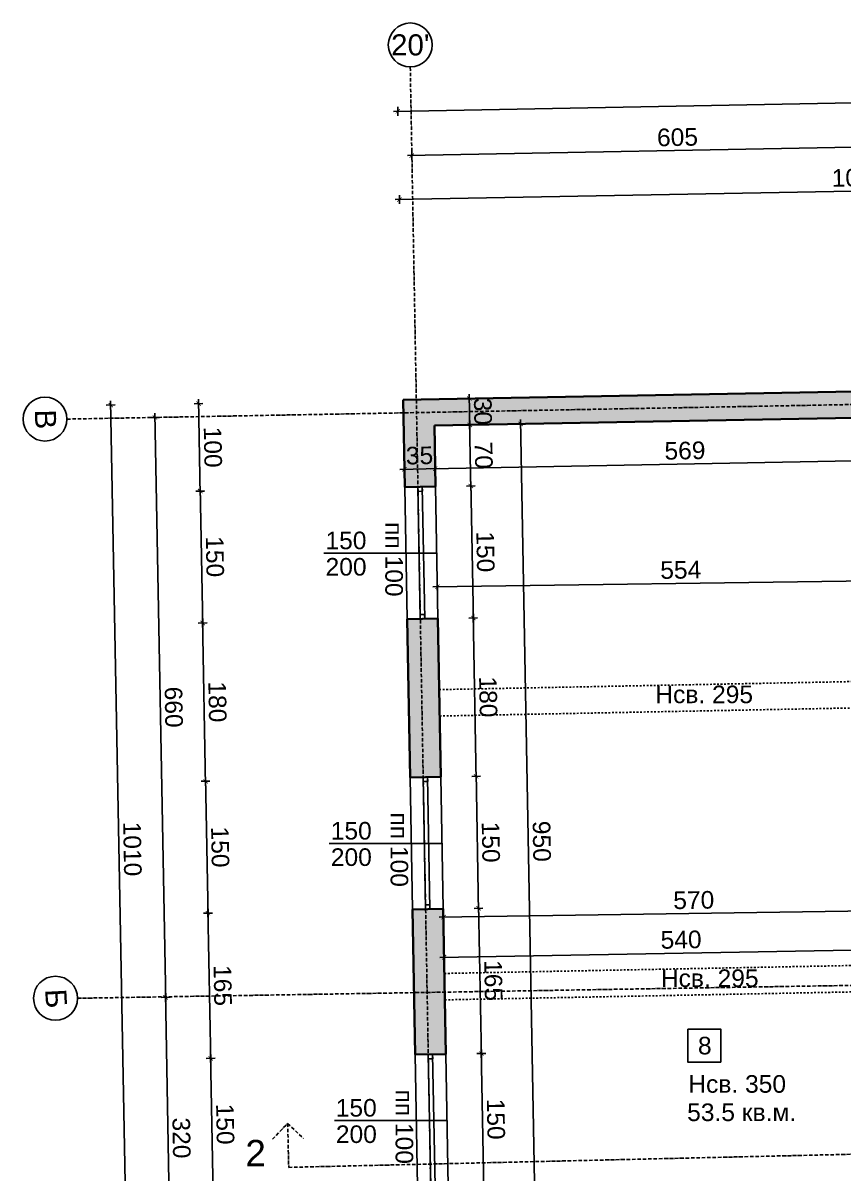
# Model space of a CAD drawing. Header units: inches. Extents: x -72385 to 39588, y -6525 to 66685.
# Drawn here: x -35133 to -34200, y 12952 to 14260 of the extents above; entities that cross this region are included whole.
import ezdxf

# ---------------------------------------------------------------- set-up
doc = ezdxf.new("R2010")
doc.units = ezdxf.units.IN
doc.header["$MEASUREMENT"] = 0
doc.linetypes.add('DashDot', pattern=[0.6, 0.4, -0.1, 0, -0.1])
doc.linetypes.add('Hidden', pattern=[0.4, 0.2, -0.2])
for name, color, linetype, lineweight in [('Изгледни линии', 253, 'Continuous', 25), ('Линия на разрез', 252, 'DashDot', 25), ('Надписи Hсв', 252, 'Continuous', 25), ('Надписи коти външни', 252, 'Continuous', 25), ('Надписи коти вътрешни', 252, 'Continuous', 25), ('Надписи номера на пом.', 252, 'Continuous', 25), ('Надписи Оси', 252, 'Continuous', 25), ('Надписи площ', 252, 'Continuous', 25), ('Надписи прозорци', 252, 'Continuous', 25), ('Оси', 252, 'DashDot', 25), ('Прозорци', 251, 'Continuous', 25), ('Пунктир', 253, 'Hidden', 25), ('Разрезни линии', 7, 'Continuous', 35), ('Щрих стени', 254, 'Continuous', 25)]:
    doc.layers.add(name, color=color, linetype=linetype, lineweight=lineweight)
doc.styles.add('Arial Regular', font='arial.ttf')
doc.styles.get("Standard").update_dxf_attribs({"font": 'arial.ttf'})
doc.dimstyles.new('Annotative', dxfattribs={"dimscale": 0, "dimtxt": 20, "dimasz": 5, "dimexe": 5, "dimexo": 5, "dimgap": 5, "dimtad": 1, "dimdec": 0, "dimzin": 0, "dimdsep": 46, "dimtxsty": 'Standard', "dimblk": 'ARCHTICK', "dimcen": 5, "dimdle": 5, "dimadec": 0, "dimazin": 0, "dimtfac": 1, "dimtdec": 0, "dimtofl": 0, "dimtmove": 0, "dimatfit": 3, "dimldrblk": 'ARCHTICK', "dimfxl": 5, "dimfxlon": 1, "dimtolj": 1, "dimtzin": 0, "dimarcsym": 1})

# ---------------------------------------------------------------- blocks, each defined once
blk = doc.blocks.new('_ArchTick')
at = {"color": 0, "linetype": 'ByBlock', "const_width": 0.15}
blk.add_lwpolyline([(-0.5, -0.5), (0.5, 0.5)], dxfattribs=at)
blk = doc.blocks.new('*D3789')
at = {"layer": 'Defpoints', "color": 0, "ltscale": 50, "transparency": 16777216}
for p in [(-34654.3, 13198.3), (-34653.5, 13148.8), (-34114, 13158.3)]:
    blk.add_point(p, dxfattribs=at)
at = {"layer": 'Надписи коти вътрешни', "color": 0, "lineweight": -2, "ltscale": 50, "transparency": 16777216}
for p, q in [((-34114.8, 13202.9), (-34115, 13212.9)), ((-34109.9, 13208), (-34659.3, 13198.2)), ((-34654.3, 13193.3), (-34654.4, 13203.3))]:
    blk.add_line(p, q, dxfattribs=at)
at = {"layer": 'Надписи коти вътрешни', "color": 0, "lineweight": -2, "ltscale": 50, "transparency": 16777216, "xscale": 5, "yscale": 5, "zscale": 5}
for p, rotation in [((-34654.3, 13198.3), 181.016809283673), ((-34114.9, 13207.9), 1.016809283672977)]:
    blk.add_blockref('_ArchTick', p, dxfattribs=dict(at, rotation=rotation))
at = {"layer": 'Надписи коти вътрешни', "color": 0, "ltscale": 50, "transparency": 16777216, "insert": (-34384.9, 13218.3), "char_height": 20, "attachment_point": 5, "rotation": 1.0168}
blk.add_mtext('\\A1;540', dxfattribs=at)
blk = doc.blocks.new('*D3792')
at = {"layer": 'Defpoints', "color": 0, "ltscale": 50, "transparency": 16777216}
for p in [(-34652.4, 13088.4), (-34612, 13089.1), (-34649.6, 12938.4)]:
    blk.add_point(p, dxfattribs=at)
at = {"layer": 'Надписи коти вътрешни', "color": 0, "lineweight": -2, "ltscale": 50, "transparency": 16777216}
for p, q in [((-34617, 13089), (-34607, 13089.2)), ((-34609.2, 12934.1), (-34612.1, 13094.1)), ((-34614.3, 12939), (-34604.3, 12939.2))]:
    blk.add_line(p, q, dxfattribs=at)
at = {"layer": 'Надписи коти вътрешни', "color": 0, "lineweight": -2, "ltscale": 50, "transparency": 16777216, "xscale": 5, "yscale": 5, "zscale": 5}
for p, rotation in [((-34612, 13089.1), 91.04383201255675), ((-34609.3, 12939.1), 271.0438320125568)]:
    blk.add_blockref('_ArchTick', p, dxfattribs=dict(at, rotation=rotation))
at = {"layer": 'Надписи коти вътрешни', "color": 0, "ltscale": 50, "transparency": 16777216, "insert": (-34595.5, 13014.4), "char_height": 20, "attachment_point": 5, "rotation": 271.0438}
blk.add_mtext('\\A1;150', dxfattribs=at)
blk = doc.blocks.new('*D3793')
at = {"layer": 'Defpoints', "color": 0, "ltscale": 50, "transparency": 16777216}
for p in [(-34655.5, 13253.3), (-34615.2, 13254.1), (-34652.4, 13088.4)]:
    blk.add_point(p, dxfattribs=at)
at = {"layer": 'Надписи коти вътрешни', "color": 0, "lineweight": -2, "ltscale": 50, "transparency": 16777216}
for p, q in [((-34620.2, 13254), (-34610.2, 13254.2)), ((-34612, 13084.1), (-34615.3, 13259.1)), ((-34617, 13089), (-34607, 13089.2))]:
    blk.add_line(p, q, dxfattribs=at)
at = {"layer": 'Надписи коти вътрешни', "color": 0, "lineweight": -2, "ltscale": 50, "transparency": 16777216, "xscale": 5, "yscale": 5, "zscale": 5}
for p, rotation in [((-34615.2, 13254.1), 91.09016061728205), ((-34612, 13089.1), 271.0901606172821)]:
    blk.add_blockref('_ArchTick', p, dxfattribs=dict(at, rotation=rotation))
at = {"layer": 'Надписи коти вътрешни', "color": 0, "ltscale": 50, "transparency": 16777216, "insert": (-34598.4, 13171.9), "char_height": 20, "attachment_point": 5, "rotation": 271.0902}
blk.add_mtext('\\A1;165', dxfattribs=at)
blk = doc.blocks.new('*D3909')
at = {"layer": 'Defpoints', "color": 0, "ltscale": 50, "transparency": 16777216}
for p in [(-34085.5, 13252.3), (-34084.6, 13188.5), (-34654, 13180)]:
    blk.add_point(p, dxfattribs=at)
at = {"layer": 'Надписи коти вътрешни', "color": 0, "lineweight": -2, "ltscale": 50, "transparency": 16777216}
for p, q in [((-34660, 13243.8), (-34080.5, 13252.4)), ((-34085.5, 13247.3), (-34085.6, 13257.3)), ((-34654.9, 13238.9), (-34655.1, 13248.9))]:
    blk.add_line(p, q, dxfattribs=at)
at = {"layer": 'Надписи коти вътрешни', "color": 0, "lineweight": -2, "ltscale": 50, "transparency": 16777216, "xscale": 5, "yscale": 5, "zscale": 5}
for p, rotation in [((-34085.5, 13252.3), 0.8498932125514516), ((-34655, 13243.9), 180.8498932125515)]:
    blk.add_blockref('_ArchTick', p, dxfattribs=dict(at, rotation=rotation))
at = {"layer": 'Надписи коти вътрешни', "color": 0, "ltscale": 50, "transparency": 16777216, "insert": (-34370.5, 13263.3), "char_height": 20, "attachment_point": 5, "rotation": 0.8499}
blk.add_mtext('\\A1;570', dxfattribs=at)
blk = doc.blocks.new('*D3910')
at = {"layer": 'Defpoints', "color": 0, "ltscale": 50, "transparency": 16777216}
for p in [(-34658.1, 13403.3), (-34617.9, 13404), (-34655.4, 13253.3)]:
    blk.add_point(p, dxfattribs=at)
at = {"layer": 'Надписи коти вътрешни', "color": 0, "lineweight": -2, "ltscale": 50, "transparency": 16777216}
for p, q in [((-34615.1, 13249.1), (-34618, 13409)), ((-34622.9, 13404), (-34612.9, 13404.1)), ((-34620.2, 13254), (-34610.2, 13254.2))]:
    blk.add_line(p, q, dxfattribs=at)
at = {"layer": 'Надписи коти вътрешни', "color": 0, "lineweight": -2, "ltscale": 50, "transparency": 16777216, "xscale": 5, "yscale": 5, "zscale": 5}
for p, rotation in [((-34617.9, 13404), 91.04383201255675), ((-34615.2, 13254.1), 271.0438320125568)]:
    blk.add_blockref('_ArchTick', p, dxfattribs=dict(at, rotation=rotation))
at = {"layer": 'Надписи коти вътрешни', "color": 0, "ltscale": 50, "transparency": 16777216, "insert": (-34601.3, 13329.3), "char_height": 20, "attachment_point": 5, "rotation": 271.0438}
blk.add_mtext('\\A1;150', dxfattribs=at)
blk = doc.blocks.new('*D3911')
at = {"layer": 'Defpoints', "color": 0, "ltscale": 50, "transparency": 16777216}
for p in [(-34661.4, 13583.3), (-34621.2, 13584), (-34658.1, 13403.3)]:
    blk.add_point(p, dxfattribs=at)
at = {"layer": 'Надписи коти вътрешни', "color": 0, "lineweight": -2, "ltscale": 50, "transparency": 16777216}
for p, q in [((-34626.2, 13583.9), (-34616.2, 13584.1)), ((-34617.8, 13399.1), (-34621.3, 13589)), ((-34622.9, 13404), (-34612.9, 13404.1))]:
    blk.add_line(p, q, dxfattribs=at)
at = {"layer": 'Надписи коти вътрешни', "color": 0, "lineweight": -2, "ltscale": 50, "transparency": 16777216, "xscale": 5, "yscale": 5, "zscale": 5}
for p, rotation in [((-34621.2, 13584), 91.043831995327), ((-34617.9, 13404), 271.043831995327)]:
    blk.add_blockref('_ArchTick', p, dxfattribs=dict(at, rotation=rotation))
at = {"layer": 'Надписи коти вътрешни', "color": 0, "ltscale": 50, "transparency": 16777216, "insert": (-34604.3, 13494.3), "char_height": 20, "attachment_point": 5, "rotation": 271.0438}
blk.add_mtext('\\A1;180', dxfattribs=at)
blk = doc.blocks.new('*D3912')
at = {"layer": 'Defpoints', "color": 0, "ltscale": 50, "transparency": 16777216}
for p in [(-34664.1, 13733.3), (-34623.9, 13734), (-34661.4, 13583.3)]:
    blk.add_point(p, dxfattribs=at)
at = {"layer": 'Надписи коти вътрешни', "color": 0, "lineweight": -2, "ltscale": 50, "transparency": 16777216}
for p, q in [((-34621.1, 13579), (-34624, 13739)), ((-34628.9, 13733.9), (-34618.9, 13734.1)), ((-34626.2, 13583.9), (-34616.2, 13584.1))]:
    blk.add_line(p, q, dxfattribs=at)
at = {"layer": 'Надписи коти вътрешни', "color": 0, "lineweight": -2, "ltscale": 50, "transparency": 16777216, "xscale": 5, "yscale": 5, "zscale": 5}
for p, rotation in [((-34623.9, 13734), 91.04383201255675), ((-34621.2, 13584), 271.0438320125568)]:
    blk.add_blockref('_ArchTick', p, dxfattribs=dict(at, rotation=rotation))
at = {"layer": 'Надписи коти вътрешни', "color": 0, "ltscale": 50, "transparency": 16777216, "insert": (-34607.4, 13659.3), "char_height": 20, "attachment_point": 5, "rotation": 271.0438}
blk.add_mtext('\\A1;150', dxfattribs=at)
blk = doc.blocks.new('*D3913')
at = {"layer": 'Defpoints', "color": 0, "ltscale": 50, "transparency": 16777216}
for p in [(-34665.4, 13802.8), (-34625.2, 13803.5), (-34664.1, 13733.3)]:
    blk.add_point(p, dxfattribs=at)
at = {"layer": 'Надписи коти вътрешни', "color": 0, "lineweight": -2, "ltscale": 50, "transparency": 16777216}
for p, q in [((-34630.2, 13803.4), (-34620.2, 13803.6)), ((-34623.8, 13729), (-34625.3, 13808.5)), ((-34628.9, 13733.9), (-34618.9, 13734.1))]:
    blk.add_line(p, q, dxfattribs=at)
at = {"layer": 'Надписи коти вътрешни', "color": 0, "lineweight": -2, "ltscale": 50, "transparency": 16777216, "xscale": 5, "yscale": 5, "zscale": 5}
for p, rotation in [((-34625.2, 13803.5), 91.04383199533098), ((-34623.9, 13734), 271.043831995331)]:
    blk.add_blockref('_ArchTick', p, dxfattribs=dict(at, rotation=rotation))
at = {"layer": 'Надписи коти вътрешни', "color": 0, "ltscale": 50, "transparency": 16777216, "insert": (-34609.4, 13769), "char_height": 20, "attachment_point": 5, "rotation": 271.0438}
blk.add_mtext('\\A1;70', dxfattribs=at)
blk = doc.blocks.new('*D3918')
at = {"layer": 'Defpoints', "color": 0, "ltscale": 50, "transparency": 16777216}
for p in [(-34662, 13619.5), (-34661.9, 13610.3), (-34108, 13618.1)]:
    blk.add_point(p, dxfattribs=at)
at = {"layer": 'Надписи коти вътрешни', "color": 0, "lineweight": -2, "ltscale": 50, "transparency": 16777216}
for p, q in [((-34108.1, 13623.1), (-34108.2, 13632.3)), ((-34103.1, 13627.3), (-34667, 13619.5)), ((-34661.9, 13615.3), (-34662.1, 13624.5))]:
    blk.add_line(p, q, dxfattribs=at)
at = {"layer": 'Надписи коти вътрешни', "color": 0, "lineweight": -2, "ltscale": 50, "transparency": 16777216, "xscale": 5, "yscale": 5, "zscale": 5}
for p, rotation in [((-34662, 13619.5), 180.7985284560762), ((-34108.1, 13627.3), 0.7985284560762107)]:
    blk.add_blockref('_ArchTick', p, dxfattribs=dict(at, rotation=rotation))
at = {"layer": 'Надписи коти вътрешни', "color": 0, "ltscale": 50, "transparency": 16777216, "insert": (-34385.3, 13638.6), "char_height": 20, "attachment_point": 5, "rotation": 0.7985}
blk.add_mtext('\\A1;554', dxfattribs=at)
blk = doc.blocks.new('*D3919')
at = {"layer": 'Defpoints', "color": 0, "ltscale": 50, "transparency": 16777216}
for p in [(-34665.6, 13802.8), (-34567.4, 13804.6), (-34648.1, 12853.4)]:
    blk.add_point(p, dxfattribs=at)
at = {"layer": 'Надписи коти вътрешни', "color": 0, "lineweight": -2, "ltscale": 50, "transparency": 16777216}
for p, q in [((-34572.4, 13804.5), (-34562.4, 13804.7)), ((-34549.8, 12850.2), (-34567.5, 13809.6)), ((-34554.9, 12855.1), (-34544.9, 12855.3))]:
    blk.add_line(p, q, dxfattribs=at)
at = {"layer": 'Надписи коти вътрешни', "color": 0, "lineweight": -2, "ltscale": 50, "transparency": 16777216, "xscale": 5, "yscale": 5, "zscale": 5}
for p, rotation in [((-34567.4, 13804.6), 91.05595678631344), ((-34549.9, 12855.2), 271.0559567863135)]:
    blk.add_blockref('_ArchTick', p, dxfattribs=dict(at, rotation=rotation))
at = {"layer": 'Надписи коти вътрешни', "color": 0, "ltscale": 50, "transparency": 16777216, "insert": (-34543.4, 13330.2), "char_height": 20, "attachment_point": 5, "rotation": 271.056}
blk.add_mtext('\\A1;950', dxfattribs=at)
blk = doc.blocks.new('*D7610')
at = {"layer": 'Defpoints', "color": 0, "ltscale": 50, "transparency": 16777216}
for p in [(-34665.4, 13802.8), (-34096.8, 13813.3), (-34095.9, 13764.2)]:
    blk.add_point(p, dxfattribs=at)
at = {"layer": 'Надписи коти вътрешни', "color": 0, "lineweight": -2, "ltscale": 50, "transparency": 16777216}
for p, q in [((-34669.5, 13753.6), (-34090.9, 13764.3)), ((-34096, 13769.2), (-34095.8, 13759.2)), ((-34664.6, 13758.7), (-34664.4, 13748.7))]:
    blk.add_line(p, q, dxfattribs=at)
at = {"layer": 'Надписи коти вътрешни', "color": 0, "lineweight": -2, "ltscale": 50, "transparency": 16777216, "xscale": 5, "yscale": 5, "zscale": 5}
for p, rotation in [((-34095.9, 13764.2), 1.062315361866213), ((-34664.5, 13753.7), 181.0623153618662)]:
    blk.add_blockref('_ArchTick', p, dxfattribs=dict(at, rotation=rotation))
at = {"layer": 'Надписи коти вътрешни', "color": 0, "ltscale": 50, "transparency": 16777216, "insert": (-34380.5, 13774.2), "char_height": 20, "attachment_point": 5, "rotation": 1.0623}
blk.add_mtext('\\A1;569', dxfattribs=at)
blk = doc.blocks.new('*D6733')
at = {"layer": 'Defpoints', "color": 0, "ltscale": 50, "transparency": 16777216}
for p in [(-34919.8, 13083.5), (-34687.4, 13087.7), (-34684.6, 12937.8)]:
    blk.add_point(p, dxfattribs=at)
at = {"layer": 'Надписи коти външни', "color": 0, "lineweight": -2, "ltscale": 50, "transparency": 16777216}
for p, q in [((-34914.8, 13083.6), (-34924.8, 13083.4)), ((-34917, 12928.5), (-34919.9, 13088.5)), ((-34912.1, 12933.6), (-34922.1, 12933.4))]:
    blk.add_line(p, q, dxfattribs=at)
at = {"layer": 'Надписи коти външни', "color": 0, "lineweight": -2, "ltscale": 50, "transparency": 16777216, "xscale": 5, "yscale": 5, "zscale": 5}
for p, rotation in [((-34919.8, 13083.5), 91.0438320125596), ((-34917.1, 12933.5), 271.0438320125596)]:
    blk.add_blockref('_ArchTick', p, dxfattribs=dict(at, rotation=rotation))
at = {"layer": 'Надписи коти външни', "color": 0, "ltscale": 50, "transparency": 16777216, "insert": (-34903.3, 13008.8), "char_height": 20, "attachment_point": 5, "rotation": 271.0438}
blk.add_mtext('\\A1;150', dxfattribs=at)
blk = doc.blocks.new('*D6734')
at = {"layer": 'Defpoints', "color": 0, "ltscale": 50, "transparency": 16777216}
for p in [(-34690.4, 13252.7), (-34922.8, 13248.5), (-34687.4, 13087.7)]:
    blk.add_point(p, dxfattribs=at)
at = {"layer": 'Надписи коти външни', "color": 0, "lineweight": -2, "ltscale": 50, "transparency": 16777216}
for p, q in [((-34919.7, 13078.5), (-34922.9, 13253.5)), ((-34917.8, 13248.6), (-34927.8, 13248.4)), ((-34914.8, 13083.6), (-34924.8, 13083.4))]:
    blk.add_line(p, q, dxfattribs=at)
at = {"layer": 'Надписи коти външни', "color": 0, "lineweight": -2, "ltscale": 50, "transparency": 16777216, "xscale": 5, "yscale": 5, "zscale": 5}
for p, rotation in [((-34922.8, 13248.5), 91.04383197965558), ((-34919.8, 13083.5), 271.0438319796556)]:
    blk.add_blockref('_ArchTick', p, dxfattribs=dict(at, rotation=rotation))
at = {"layer": 'Надписи коти външни', "color": 0, "ltscale": 50, "transparency": 16777216, "insert": (-34906.1, 13166.3), "char_height": 20, "attachment_point": 5, "rotation": 271.0438}
blk.add_mtext('\\A1;165', dxfattribs=at)
blk = doc.blocks.new('*D6735')
at = {"layer": 'Defpoints', "color": 0, "ltscale": 50, "transparency": 16777216}
for p in [(-34925.6, 13398.4), (-34693.1, 13402.7), (-34690.4, 13252.7)]:
    blk.add_point(p, dxfattribs=at)
at = {"layer": 'Надписи коти външни', "color": 0, "lineweight": -2, "ltscale": 50, "transparency": 16777216}
for p, q in [((-34920.6, 13398.5), (-34930.6, 13398.4)), ((-34922.7, 13243.5), (-34925.7, 13403.4)), ((-34917.8, 13248.6), (-34927.8, 13248.4))]:
    blk.add_line(p, q, dxfattribs=at)
at = {"layer": 'Надписи коти външни', "color": 0, "lineweight": -2, "ltscale": 50, "transparency": 16777216, "xscale": 5, "yscale": 5, "zscale": 5}
for p, rotation in [((-34925.6, 13398.4), 91.0438320125594), ((-34922.8, 13248.5), 271.0438320125594)]:
    blk.add_blockref('_ArchTick', p, dxfattribs=dict(at, rotation=rotation))
at = {"layer": 'Надписи коти външни', "color": 0, "ltscale": 50, "transparency": 16777216, "insert": (-34909, 13323.7), "char_height": 20, "attachment_point": 5, "rotation": 271.0438}
blk.add_mtext('\\A1;150', dxfattribs=at)
blk = doc.blocks.new('*D6736')
at = {"layer": 'Defpoints', "color": 0, "ltscale": 50, "transparency": 16777216}
for p in [(-34696.4, 13582.6), (-34928.9, 13578.4), (-34693.1, 13402.7)]:
    blk.add_point(p, dxfattribs=at)
at = {"layer": 'Надписи коти външни', "color": 0, "lineweight": -2, "ltscale": 50, "transparency": 16777216}
for p, q in [((-34925.5, 13393.4), (-34929, 13583.4)), ((-34923.9, 13578.5), (-34933.9, 13578.3)), ((-34920.6, 13398.5), (-34930.6, 13398.4))]:
    blk.add_line(p, q, dxfattribs=at)
at = {"layer": 'Надписи коти външни', "color": 0, "lineweight": -2, "ltscale": 50, "transparency": 16777216, "xscale": 5, "yscale": 5, "zscale": 5}
for p, rotation in [((-34928.9, 13578.4), 91.04383199532685), ((-34925.6, 13398.4), 271.0438319953269)]:
    blk.add_blockref('_ArchTick', p, dxfattribs=dict(at, rotation=rotation))
at = {"layer": 'Надписи коти външни', "color": 0, "ltscale": 50, "transparency": 16777216, "insert": (-34912.1, 13488.7), "char_height": 20, "attachment_point": 5, "rotation": 271.0438}
blk.add_mtext('\\A1;180', dxfattribs=at)
blk = doc.blocks.new('*D6737')
at = {"layer": 'Defpoints', "color": 0, "ltscale": 50, "transparency": 16777216}
for p in [(-34931.6, 13728.4), (-34699.1, 13732.6), (-34696.4, 13582.6)]:
    blk.add_point(p, dxfattribs=at)
at = {"layer": 'Надписи коти външни', "color": 0, "lineweight": -2, "ltscale": 50, "transparency": 16777216}
for p, q in [((-34926.6, 13728.5), (-34936.6, 13728.3)), ((-34928.8, 13573.4), (-34931.7, 13733.4)), ((-34923.8, 13578.5), (-34933.8, 13578.3))]:
    blk.add_line(p, q, dxfattribs=at)
at = {"layer": 'Надписи коти външни', "color": 0, "lineweight": -2, "ltscale": 50, "transparency": 16777216, "xscale": 5, "yscale": 5, "zscale": 5}
for p, rotation in [((-34931.6, 13728.4), 91.0438319780972), ((-34928.8, 13578.4), 271.0438319780972)]:
    blk.add_blockref('_ArchTick', p, dxfattribs=dict(at, rotation=rotation))
at = {"layer": 'Надписи коти външни', "color": 0, "ltscale": 50, "transparency": 16777216, "insert": (-34915, 13653.7), "char_height": 20, "attachment_point": 5, "rotation": 271.0438}
blk.add_mtext('\\A1;150', dxfattribs=at)
blk = doc.blocks.new('*D6726')
at = {"layer": 'Defpoints', "color": 0, "ltscale": 10, "transparency": 16777216}
for p in [(-30724.1, 14233.4), (-30718.1, 13906), (-34700.9, 13832.4)]:
    blk.add_point(p, dxfattribs=at)
at = {"layer": 'Надписи коти външни', "color": 0, "lineweight": -2, "ltscale": 10, "transparency": 16777216}
for p, q in [((-34712, 14159.8), (-30719.1, 14233.5)), ((-30724, 14228.4), (-30724.2, 14238.4)), ((-34706.9, 14154.9), (-34707.1, 14164.9))]:
    blk.add_line(p, q, dxfattribs=at)
at = {"layer": 'Надписи коти външни', "color": 0, "lineweight": -2, "ltscale": 10, "transparency": 16777216, "xscale": 5, "yscale": 5, "zscale": 5}
for p, rotation in [((-30724.1, 14233.4), 1.057992998769279), ((-34707, 14159.9), 181.0579929987693)]:
    blk.add_blockref('_ArchTick', p, dxfattribs=dict(at, rotation=rotation))
at = {"layer": 'Надписи коти външни', "color": 0, "ltscale": 10, "transparency": 16777216, "insert": (-32715.8, 14211.9), "char_height": 20, "attachment_point": 5, "rotation": 1.058}
blk.add_mtext('\\A1;3980', dxfattribs=at)
blk = doc.blocks.new('*D6725')
at = {"layer": 'Defpoints', "color": 0, "ltscale": 10, "transparency": 16777216}
for p in [(-34971.1, 13152.9), (-34673.6, 13158.3), (-34667.8, 12837.9)]:
    blk.add_point(p, dxfattribs=at)
at = {"layer": 'Надписи коти външни', "color": 0, "lineweight": -2, "ltscale": 10, "transparency": 16777216}
for p, q in [((-34966.1, 13153), (-34976.1, 13152.8)), ((-34965.2, 12827.5), (-34971.2, 13157.9)), ((-34960.3, 12832.6), (-34970.3, 12832.4))]:
    blk.add_line(p, q, dxfattribs=at)
at = {"layer": 'Надписи коти външни', "color": 0, "lineweight": -2, "ltscale": 10, "transparency": 16777216, "xscale": 5, "yscale": 5, "zscale": 5}
for p, rotation in [((-34971.1, 13152.9), 91.04383199532712), ((-34965.3, 12832.5), 271.0438319953271)]:
    blk.add_blockref('_ArchTick', p, dxfattribs=dict(at, rotation=rotation))
at = {"layer": 'Надписи коти външни', "color": 0, "ltscale": 10, "transparency": 16777216, "insert": (-34953, 12993), "char_height": 20, "attachment_point": 5, "rotation": 271.0438}
blk.add_mtext('\\A1;320', dxfattribs=at)
blk = doc.blocks.new('*D6727')
at = {"layer": 'Defpoints', "color": 0, "ltscale": 10, "transparency": 16777216}
for p in [(-34685.9, 13817.4), (-34983.1, 13811.9), (-34673.6, 13158.3)]:
    blk.add_point(p, dxfattribs=at)
at = {"layer": 'Надписи коти външни', "color": 0, "lineweight": -2, "ltscale": 10, "transparency": 16777216}
for p, q in [((-34970.8, 13147.8), (-34983.2, 13816.9)), ((-34978.1, 13812), (-34988.1, 13811.8)), ((-34965.9, 13152.9), (-34975.9, 13152.7))]:
    blk.add_line(p, q, dxfattribs=at)
at = {"layer": 'Надписи коти външни', "color": 0, "lineweight": -2, "ltscale": 10, "transparency": 16777216, "xscale": 5, "yscale": 5, "zscale": 5}
for p, rotation in [((-34983.1, 13811.9), 91.06231536185935), ((-34970.9, 13152.8), 271.0623153618594)]:
    blk.add_blockref('_ArchTick', p, dxfattribs=dict(at, rotation=rotation))
at = {"layer": 'Надписи коти външни', "color": 0, "ltscale": 10, "transparency": 16777216, "insert": (-34961.8, 13482.7), "char_height": 20, "attachment_point": 5, "rotation": 271.0623}
blk.add_mtext('\\A1;660', dxfattribs=at)
blk = doc.blocks.new('*D6728')
at = {"layer": 'Defpoints', "color": 0, "ltscale": 10, "transparency": 16777216}
for p in [(-34933.5, 13827.7), (-34700.9, 13832.1), (-34699, 13732.6)]:
    blk.add_point(p, dxfattribs=at)
at = {"layer": 'Надписи коти външни', "color": 0, "lineweight": -2, "ltscale": 10, "transparency": 16777216}
for p, q in [((-34928.5, 13827.8), (-34938.5, 13827.6)), ((-34931.5, 13723.2), (-34933.6, 13832.7)), ((-34926.6, 13728.3), (-34936.6, 13728.1))]:
    blk.add_line(p, q, dxfattribs=at)
at = {"layer": 'Надписи коти външни', "color": 0, "lineweight": -2, "ltscale": 10, "transparency": 16777216, "xscale": 5, "yscale": 5, "zscale": 5}
for p, rotation in [((-34933.5, 13827.7), 91.09638607656368), ((-34931.6, 13728.2), 271.0963860765636)]:
    blk.add_blockref('_ArchTick', p, dxfattribs=dict(at, rotation=rotation))
at = {"layer": 'Надписи коти външни', "color": 0, "ltscale": 10, "transparency": 16777216, "insert": (-34917.3, 13778.2), "char_height": 20, "attachment_point": 5, "rotation": 271.0964}
blk.add_mtext('\\A1;100', dxfattribs=at)
blk = doc.blocks.new('*D6729')
at = {"layer": 'Defpoints', "color": 0, "ltscale": 10, "transparency": 16777216}
for p in [(-34701.3, 13832.1), (-35033.4, 13826), (-34682.5, 12822.6)]:
    blk.add_point(p, dxfattribs=at)
at = {"layer": 'Надписи коти външни', "color": 0, "lineweight": -2, "ltscale": 10, "transparency": 16777216}
for p, q in [((-35014.6, 12811.4), (-35033.5, 13831)), ((-35028.4, 13826.1), (-35038.4, 13825.9)), ((-35009.7, 12816.5), (-35019.7, 12816.3))]:
    blk.add_line(p, q, dxfattribs=at)
at = {"layer": 'Надписи коти външни', "color": 0, "lineweight": -2, "ltscale": 10, "transparency": 16777216, "xscale": 5, "yscale": 5, "zscale": 5}
for p, rotation in [((-35033.4, 13826), 91.06231536185975), ((-35014.7, 12816.4), 271.0623153618598)]:
    blk.add_blockref('_ArchTick', p, dxfattribs=dict(at, rotation=rotation))
at = {"layer": 'Надписи коти външни', "color": 0, "ltscale": 10, "transparency": 16777216, "insert": (-35008.8, 13321.5), "char_height": 20, "attachment_point": 5, "rotation": 271.0623}
blk.add_mtext('\\A1;1010', dxfattribs=at)
blk = doc.blocks.new('*D6711')
at = {"layer": 'Defpoints', "color": 0, "ltscale": 10, "transparency": 16777216}
for p in [(-34691.1, 14109.6), (-34080.8, 13828.4), (-34685.7, 13817.1)]:
    blk.add_point(p, dxfattribs=at)
at = {"layer": 'Надписи коти външни', "color": 0, "lineweight": -2, "ltscale": 10, "transparency": 16777216}
for p, q in [((-34081.2, 14121), (-34696.1, 14109.5)), ((-34086.1, 14115.9), (-34086.3, 14125.9)), ((-34691, 14104.6), (-34691.2, 14114.6))]:
    blk.add_line(p, q, dxfattribs=at)
at = {"layer": 'Надписи коти външни', "color": 0, "lineweight": -2, "ltscale": 10, "transparency": 16777216, "xscale": 5, "yscale": 5, "zscale": 5}
for p, rotation in [((-34086.2, 14120.9), 1.070173254530777), ((-34691.1, 14109.6), 181.0701732545307)]:
    blk.add_blockref('_ArchTick', p, dxfattribs=dict(at, rotation=rotation))
at = {"layer": 'Надписи коти външни', "color": 0, "ltscale": 10, "transparency": 16777216, "insert": (-34389, 14130.4), "char_height": 20, "attachment_point": 5, "rotation": 1.0702}
blk.add_mtext('\\A1;605', dxfattribs=at)
blk = doc.blocks.new('*D6961')
at = {"layer": 'Defpoints', "color": 0, "ltscale": 10, "transparency": 16777216}
for p in [(-33659.6, 14079), (-33655.4, 13851.5), (-34700.9, 13832.1)]:
    blk.add_point(p, dxfattribs=at)
at = {"layer": 'Надписи коти външни', "color": 0, "lineweight": -2, "ltscale": 10, "transparency": 16777216}
for p, q in [((-34710.1, 14059.5), (-33654.6, 14079.1)), ((-33659.5, 14074), (-33659.7, 14084)), ((-34705.1, 14054.6), (-34705.2, 14064.6))]:
    blk.add_line(p, q, dxfattribs=at)
at = {"layer": 'Надписи коти външни', "color": 0, "lineweight": -2, "ltscale": 10, "transparency": 16777216, "xscale": 5, "yscale": 5, "zscale": 5}
for p, rotation in [((-33659.6, 14079), 1.062315361859827), ((-34705.1, 14059.6), 181.0623153618598)]:
    blk.add_blockref('_ArchTick', p, dxfattribs=dict(at, rotation=rotation))
at = {"layer": 'Надписи коти външни', "color": 0, "ltscale": 10, "transparency": 16777216, "insert": (-34182.7, 14084.5), "char_height": 20, "attachment_point": 5, "rotation": 1.0623}
blk.add_mtext('\\A1;1042', dxfattribs=at)
blk = doc.blocks.new('*D7580')
at = {"layer": 'Defpoints', "color": 0, "ltscale": 10, "transparency": 16777216}
for p in [(-34700.4, 13802.2), (-34665.4, 13802.8), (-34699.5, 13753)]:
    blk.add_point(p, dxfattribs=at)
at = {"layer": 'Надписи коти вътрешни', "color": 0, "lineweight": -2, "ltscale": 10, "transparency": 16777216}
for p, q in [((-34659.5, 13753.8), (-34704.5, 13752.9)), ((-34699.6, 13758), (-34699.4, 13748)), ((-34664.6, 13758.7), (-34664.4, 13748.7))]:
    blk.add_line(p, q, dxfattribs=at)
at = {"layer": 'Надписи коти вътрешни', "color": 0, "lineweight": -2, "ltscale": 10, "transparency": 16777216, "xscale": 5, "yscale": 5, "zscale": 5}
for p, rotation in [((-34699.5, 13753), 181.043831995327), ((-34664.5, 13753.7), 1.043831995326991)]:
    blk.add_blockref('_ArchTick', p, dxfattribs=dict(at, rotation=rotation))
at = {"layer": 'Надписи коти вътрешни', "color": 0, "ltscale": 10, "transparency": 16777216, "insert": (-34682.3, 13768.6), "char_height": 20, "attachment_point": 5, "rotation": 1.0438}
blk.add_mtext('\\A1;35', dxfattribs=at)
blk = doc.blocks.new('*D7593')
at = {"layer": 'Defpoints', "color": 0, "ltscale": 10, "transparency": 16777216}
for p in [(-34665.9, 13832.8), (-34625.7, 13833.5), (-34665.4, 13802.8)]:
    blk.add_point(p, dxfattribs=at)
at = {"layer": 'Надписи коти вътрешни', "color": 0, "lineweight": -2, "ltscale": 10, "transparency": 16777216}
for p, q in [((-34630.7, 13833.4), (-34620.8, 13833.6)), ((-34625.1, 13798.5), (-34625.8, 13838.5)), ((-34630.2, 13803.5), (-34620.2, 13803.6))]:
    blk.add_line(p, q, dxfattribs=at)
at = {"layer": 'Надписи коти вътрешни', "color": 0, "lineweight": -2, "ltscale": 10, "transparency": 16777216, "xscale": 5, "yscale": 5, "zscale": 5}
for p, rotation in [((-34625.7, 13833.5), 91.06231536186392), ((-34625.2, 13803.5), 271.0623153618639)]:
    blk.add_blockref('_ArchTick', p, dxfattribs=dict(at, rotation=rotation))
at = {"layer": 'Надписи коти вътрешни', "color": 0, "ltscale": 10, "transparency": 16777216, "insert": (-34610.3, 13818.8), "char_height": 20, "attachment_point": 5, "rotation": 271.0623}
blk.add_mtext('\\A1;30', dxfattribs=at)

msp = doc.modelspace()

# ---------------------------------------------------------------- hatches: boundary and pattern name
at = {"layer": 'Щрих стени', "ltscale": 10}
h = msp.add_hatch(color=256, dxfattribs=at)
h.dxf.hatch_style = 1
h.paths.add_polyline_path([(-34066.8, 13813.9), (-33794.4, 13819), (-33784.5, 13168.3), (-34029.1, 13164.2), (-34029.6, 13189.2), (-34054.6, 13188.7), (-34063.5, 13643.9), (-34093.5, 13643.3), (-34093, 13618.3), (-34108, 13618.1), (-34106, 13518.1), (-34091, 13518.4), (-34084.1, 13163.4), (-34114.1, 13162.9), (-34112.2, 13062.9), (-34082.2, 13063.5), (-34082, 13056.8), (-34052, 13057.3), (-34053.5, 13133.6), (-33609, 13140.4), (-33609.5, 13171.2), (-33754.5, 13168.8), (-33764.4, 13819.5), (-33654.8, 13821.5), (-33655.4, 13851.5), (-34700.9, 13832.1), (-34699.1, 13732.6), (-34664.1, 13733.3), (-34665.4, 13802.8), (-34096.8, 13813.3), (-34095.2, 13733.3), (-34065.2, 13733.9)])
h.paths.add_polyline_path([(-34661.4, 13583.3), (-34696.4, 13582.6), (-34693.1, 13402.7), (-34658.1, 13403.3)], flags=17)
h.paths.add_polyline_path([(-34655.4, 13253.3), (-34690.4, 13252.7), (-34687.4, 13087.7), (-34652.4, 13088.4)], flags=17)
h.paths.add_polyline_path([(-33958.4, 12869.5), (-34048.3, 12867.4), (-34050.1, 12957.4), (-34080.1, 12956.8), (-34078.3, 12866.7), (-34648.1, 12853.4), (-34649.6, 12938.4), (-34684.6, 12937.8), (-34682.5, 12822.6), (-33957.7, 12839.5)])
h.paths.add_polyline_path([(-33431.9, 13329.1), (-33474.4, 13328.5), (-33474.3, 13323.5), (-33499.3, 13323.1), (-33497, 13173.1), (-33509.5, 13172.9), (-33509.1, 13141.9), (-33384.1, 13143.8), (-33384.5, 13175), (-33429.5, 13174.2)])
h.paths.add_polyline_path([(-33439.4, 13825.5), (-33409.9, 13826.1), (-33410.4, 13856.1), (-33505.4, 13854.3), (-33504.9, 13824.3), (-33481.9, 13824.7), (-33479.8, 13688.5), (-33437.3, 13689.1)])
h.paths.add_polyline_path([(-33165.5, 13860.6), (-33260.5, 13858.9), (-33259.9, 13828.9), (-33164.9, 13830.6)], flags=17)
h.paths.add_polyline_path([(-32920.5, 13865.2), (-33015.5, 13863.4), (-33014.9, 13833.4), (-32920, 13835.2)], flags=17)
h.paths.add_polyline_path([(-32675.6, 13869.7), (-32770.5, 13867.9), (-32770, 13837.9), (-32726.9, 13838.7), (-32721, 13206.1), (-32741, 13205.8), (-32740.8, 13185.8), (-33284.6, 13176.7), (-33284.1, 13145.3), (-32675.4, 13154.6), (-31959.6, 13167.9), (-31960.4, 13212.8), (-32663.5, 13199.8), (-32665.5, 13419.8), (-32680.5, 13419.5), (-32684.3, 13824.5), (-32674.7, 13824.7)])
h.paths.add_polyline_path([(-33683.4, 12875.9), (-33808.4, 12873), (-33807.7, 12843), (-33682.7, 12845.9)])
h.paths.add_polyline_path([(-33408.5, 12882.3), (-33533.5, 12879.4), (-33532.8, 12849.4), (-33407.8, 12852.3)])
h.paths.add_polyline_path([(-33133.6, 12888.7), (-33258.5, 12885.8), (-33257.8, 12855.8), (-33132.9, 12858.7)])
h.paths.add_polyline_path([(-32858.7, 12895.1), (-32983.6, 12892.2), (-32982.9, 12862.2), (-32858, 12865.1)])

# ---------------------------------------------------------------- linework, layer by layer
at = {"layer": 'Изгледни линии', "ltscale": 50}
for p, q in [((-34696.4, 13582.6), (-34699.1, 13732.6)), ((-34661.4, 13583.3), (-34664.1, 13733.3)), ((-34690.4, 13252.7), (-34693.1, 13402.7)), ((-34655.4, 13253.3), (-34658.1, 13403.3)), ((-34684.6, 12937.8), (-34687.4, 13087.7)), ((-34649.6, 12938.4), (-34652.4, 13088.4))]:
    msp.add_line(p, q, dxfattribs=at)
at = {"layer": 'Линия на разрез', "ltscale": 10}
for p, q in [((-34831, 12959.6), (-30612.2, 13057.8)), ((-34849.4, 12991.5), (-34832.2, 13009.6)), ((-34832.2, 13009.6), (-34814.1, 12992.3)), ((-34832.2, 13009.6), (-34831, 12959.6))]:
    msp.add_line(p, q, dxfattribs=at)
at = {"layer": 'Надписи номера на пом.', "ltscale": 50}
msp.add_lwpolyline([(-34377.3, 13116.7), (-34377.3, 13079.2), (-34339.8, 13079.2), (-34339.8, 13116.7)], close=True, dxfattribs=at)
at = {"layer": 'Надписи Оси', "ltscale": 50}
for centre in [(-34692.8, 14235.3), (-35108.1, 13810.1), (-35096.1, 13151.8)]:
    msp.add_circle(centre, 25, dxfattribs=at)
at = {"layer": 'Надписи прозорци', "ltscale": 50}
for p, q in [((-34662.7, 13657.6), (-34790.9, 13657.6)), ((-34656.7, 13327.7), (-34784.9, 13327.7)), ((-34651, 13012.7), (-34779.1, 13012.7))]:
    msp.add_line(p, q, dxfattribs=at)
at = {"layer": 'Оси', "ltscale": 10}
for p, q in [((-34692.8, 14209.9), (-34660.5, 12438)), ((-35083.1, 13810.1), (-30346.4, 13897.9))]:
    msp.add_line(p, q, dxfattribs=at)
msp.add_lwpolyline([(-35071.1, 13151.8), (-34073.7, 13168.4), (-34073.4, 13148.4), (-31739.8, 13187), (-31742.4, 13412.4), (-31172.9, 13424.1), (-31171.3, 13324.1), (-30336.3, 13336.9)], dxfattribs=at)
at = {"layer": 'Прозорци', "ltscale": 50}
for p, q in [((-34681.4, 13582.9), (-34684.1, 13732.9)), ((-34676.4, 13583), (-34679.1, 13733)), ((-34675.4, 13253), (-34678.1, 13403)), ((-34670.4, 13253.1), (-34673.1, 13403)), ((-34669.6, 12938), (-34672.4, 13088)), ((-34664.6, 12938.1), (-34667.4, 13088.1))]:
    msp.add_line(p, q, dxfattribs=at)
for points in [[(-34679, 13728), (-34679.1, 13733), (-34684.1, 13732.9), (-34684, 13727.9), (-34679, 13728)], [(-34676.4, 13583), (-34676.5, 13588), (-34681.5, 13587.9), (-34681.4, 13582.9), (-34676.4, 13583)], [(-34673, 13398), (-34673.1, 13403), (-34678.1, 13403), (-34678, 13398), (-34673, 13398)], [(-34670.4, 13253.1), (-34670.5, 13258.1), (-34675.5, 13258), (-34675.4, 13253), (-34670.4, 13253.1)], [(-34667.3, 13083.1), (-34667.4, 13088.1), (-34672.4, 13088), (-34672.3, 13083), (-34667.3, 13083.1)]]:
    msp.add_lwpolyline(points, dxfattribs=at)
at = {"layer": 'Пунктир', "ltscale": 10}
for p, q in [((-34659.9, 13502.6), (-34090.9, 13513.7)), ((-34659.4, 13472.6), (-34090.4, 13483.7)), ((-34654, 13180), (-34084.7, 13191.1)), ((-34653.5, 13150), (-34114.1, 13160.5))]:
    msp.add_line(p, q, dxfattribs=at)
at = {"layer": 'Разрезни линии', "ltscale": 50}
for p, q in [((-34700.9, 13832.1), (-33655.4, 13851.5)), ((-34699.1, 13732.6), (-34700.9, 13832.1)), ((-34665.4, 13802.8), (-34096.8, 13813.3)), ((-34664.1, 13733.3), (-34665.4, 13802.8)), ((-34664.1, 13733.3), (-34699.1, 13732.6)), ((-34661.4, 13583.3), (-34696.4, 13582.6)), ((-34693.1, 13402.7), (-34696.4, 13582.6)), ((-34658.1, 13403.3), (-34661.4, 13583.3)), ((-34658.1, 13403.3), (-34693.1, 13402.7)), ((-34655.4, 13253.3), (-34690.4, 13252.7)), ((-34687.4, 13087.7), (-34690.4, 13252.7)), ((-34652.4, 13088.4), (-34655.4, 13253.3)), ((-34652.4, 13088.4), (-34687.4, 13087.7))]:
    msp.add_line(p, q, dxfattribs=at)

# ---------------------------------------------------------------- texts
at = {"layer": 'Линия на разрез', "ltscale": 10, "insert": (-34880.3, 12990.8), "char_height": 30, "width": 270.734, "attachment_point": 1, "style": 'Arial Regular'}
msp.add_mtext('2', dxfattribs=at)
at = {"layer": 'Надписи Hсв', "ltscale": 100, "char_height": 20, "width": 180.489, "attachment_point": 1, "style": 'Arial Regular'}
for s, insert in [('\\pxt8;Hсв. 295', (-34414.2, 13507.2)), ('\\pxt8;Hсв. 295', (-34407.9, 13184.6)), ('\\pxt8;Hсв. 350', (-34376.7, 13064.4))]:
    msp.add_mtext(s, dxfattribs=dict(at, insert=insert))
at = {"layer": 'Надписи номера на пом.', "ltscale": 100, "insert": (-34448.2, 13108), "char_height": 20, "width": 180.489, "attachment_point": 1, "style": 'Arial Regular'}
msp.add_mtext('\\pxqc;8', dxfattribs=at)
at = {"layer": 'Надписи Оси', "ltscale": 100, "insert": (-34706.4, 14247.4), "char_height": 24, "width": 27.213, "attachment_point": 1, "style": 'Arial Regular'}
msp.add_mtext("\\pxqc;20'", dxfattribs=at)
at = {"layer": 'Надписи Оси', "ltscale": 100, "char_height": 24, "width": 27.213, "attachment_point": 1, "style": 'Arial Regular'}
for s, insert, rotation in [('\\pxqc;В', (-35095.7, 13823.7), 271.3763), ('\\pxqc;Б', (-35084.1, 13165.7), 273)]:
    msp.add_mtext(s, dxfattribs=dict(at, insert=insert, rotation=rotation))
at = {"layer": 'Надписи площ', "ltscale": 100, "insert": (-34378, 13032.2), "char_height": 20, "width": 180.489, "attachment_point": 1, "style": 'Arial Regular'}
msp.add_mtext('53.5 кв.м.', dxfattribs=at)
at = {"layer": 'Надписи прозорци', "ltscale": 100, "char_height": 20, "width": 180.489, "attachment_point": 1, "rotation": 270, "style": 'Arial Regular'}
for insert in [(-34701.2, 13693), (-34695.2, 13363), (-34689.5, 13048.1)]:
    msp.add_mtext('пп 100', dxfattribs=dict(at, insert=insert))
at = {"layer": 'Надписи прозорци', "ltscale": 100, "char_height": 20, "width": 180.489, "attachment_point": 3, "style": 'Arial Regular'}
for s, insert in [('150', (-34742.6, 13682.2)), ('200', (-34742.5, 13652.2)), ('150', (-34736.6, 13352.2)), ('200', (-34736.5, 13322.2)), ('150', (-34730.9, 13037.3)), ('200', (-34730.8, 13007.3))]:
    msp.add_mtext(s, dxfattribs=dict(at, insert=insert))

# ---------------------------------------------------------------- dimensions: what is measured, and where the dimension line sits
at = {"layer": 'Надписи коти външни', "ltscale": 10}
for p1, p2, distance, text, picture, middle in [((-34700.9, 13832.4), (-30718.1, 13906), 327.5, '3980', '*D6726', (-32715.8, 14211.9)), ((-34700.9, 13832.1), (-33655.4, 13851.5), 227.5, '1042', '*D6961', (-34182.7, 14084.5)), ((-34673.6, 13158.3), (-34685.9, 13817.4), 297.3, '660', '*D6727', (-34961.8, 13482.7))]:
    dim = msp.add_aligned_dim(p1=p1, p2=p2, distance=distance, text=text, dimstyle='Annotative', override={"dimscale": 0, "dimtix": 0, "dimtofl": 0, "dimtmove": 0, "dimatfit": 3}, dxfattribs=at)
    dim.commit()
    dim.dimension.update_dxf_attribs({"geometry": picture, "text_midpoint": middle})
for p1, p2, distance, picture, middle in [((-34080.8, 13828.4), (-34685.7, 13817.1), -292.5, '*D6711', (-34389, 14130.4)), ((-34682.5, 12822.6), (-34701.3, 13832.1), 332.2, '*D6729', (-35008.8, 13321.5)), ((-34699, 13732.6), (-34700.9, 13832.1), 232.6, '*D6728', (-34917.3, 13778.2)), ((-34667.8, 12837.9), (-34673.6, 13158.3), 297.5, '*D6725', (-34953, 12993))]:
    dim = msp.add_aligned_dim(p1=p1, p2=p2, distance=distance, dimstyle='Annotative', override={"dimscale": 0, "dimtix": 0, "dimtofl": 0, "dimtmove": 0, "dimatfit": 3}, dxfattribs=at)
    dim.commit()
    dim.dimension.update_dxf_attribs({"geometry": picture, "text_midpoint": middle})
at = {"layer": 'Надписи коти външни', "ltscale": 50}
for p1, p2, distance, picture, middle in [((-34696.4, 13582.6), (-34699.1, 13732.6), 232.5, '*D6737', (-34915, 13653.7)), ((-34693.1, 13402.7), (-34696.4, 13582.6), 232.6, '*D6736', (-34912.1, 13488.7)), ((-34690.4, 13252.7), (-34693.1, 13402.7), 232.5, '*D6735', (-34909, 13323.7)), ((-34687.4, 13087.7), (-34690.4, 13252.7), 232.5, '*D6734', (-34906.1, 13166.3)), ((-34684.6, 12937.8), (-34687.4, 13087.7), 232.5, '*D6733', (-34903.3, 13008.8))]:
    dim = msp.add_aligned_dim(p1=p1, p2=p2, distance=distance, dimstyle='Annotative', override={"dimscale": 0, "dimtix": 0, "dimtofl": 0, "dimtmove": 0, "dimatfit": 3}, dxfattribs=at)
    dim.commit()
    dim.dimension.update_dxf_attribs({"geometry": picture, "text_midpoint": middle})
at = {"layer": 'Надписи коти вътрешни', "ltscale": 10}
for base, p2, angle, picture, middle in [((-34625.7, 13833.5), (-34665.9, 13832.8), 91.0623, '*D7593', (-34625.5, 13818.5)), ((-34699.5, 13753), (-34700.4, 13802.2), 181.0438, '*D7580', (-34682, 13753.4))]:
    dim = msp.add_linear_dim(base=base, p1=(-34665.4, 13802.8), p2=p2, angle=angle, dimstyle='Annotative', override={"dimscale": 0, "dimtix": 0, "dimtofl": 0, "dimtmove": 0, "dimatfit": 3}, dxfattribs=at)
    dim.commit()
    dim.dimension.update_dxf_attribs({"geometry": picture, "text_midpoint": middle, "dimtype": 129})
at = {"layer": 'Надписи коти вътрешни', "ltscale": 50}
for p1, p2, distance, picture, middle in [((-34665.4, 13802.8), (-34096.8, 13813.3), -49.1, '*D7610', (-34380.5, 13774.2)), ((-34648.1, 12853.4), (-34665.6, 13802.8), -98.2, '*D3919', (-34543.4, 13330.2)), ((-34664.1, 13733.3), (-34665.4, 13802.8), -40.2, '*D3913', (-34609.4, 13769)), ((-34661.4, 13583.3), (-34664.1, 13733.3), -40.2, '*D3912', (-34607.4, 13659.3)), ((-34108, 13618.1), (-34661.9, 13610.3), -9.2, '*D3918', (-34385.3, 13638.6)), ((-34658.1, 13403.3), (-34661.4, 13583.3), -40.2, '*D3911', (-34604.3, 13494.3)), ((-34655.4, 13253.3), (-34658.1, 13403.3), -40.2, '*D3910', (-34601.3, 13329.3)), ((-34654.0397, 13180.0137), (-34084.6009, 13188.461), 63.8505, '*D3909', (-34370.493, 13263.2906)), ((-34652.4, 13088.4), (-34655.5, 13253.3), -40.3, '*D3793', (-34598.4, 13171.9)), ((-34114, 13158.3), (-34653.5, 13148.8), -49.6, '*D3789', (-34384.9, 13218.3)), ((-34649.6, 12938.4), (-34652.4, 13088.4), -40.3, '*D3792', (-34595.5, 13014.4))]:
    dim = msp.add_aligned_dim(p1=p1, p2=p2, distance=distance, dimstyle='Annotative', override={"dimscale": 0, "dimtix": 0, "dimtofl": 0, "dimtmove": 0, "dimatfit": 3}, dxfattribs=at)
    dim.commit()
    dim.dimension.update_dxf_attribs({"geometry": picture, "text_midpoint": middle})

doc.saveas('drawing.dxf')
